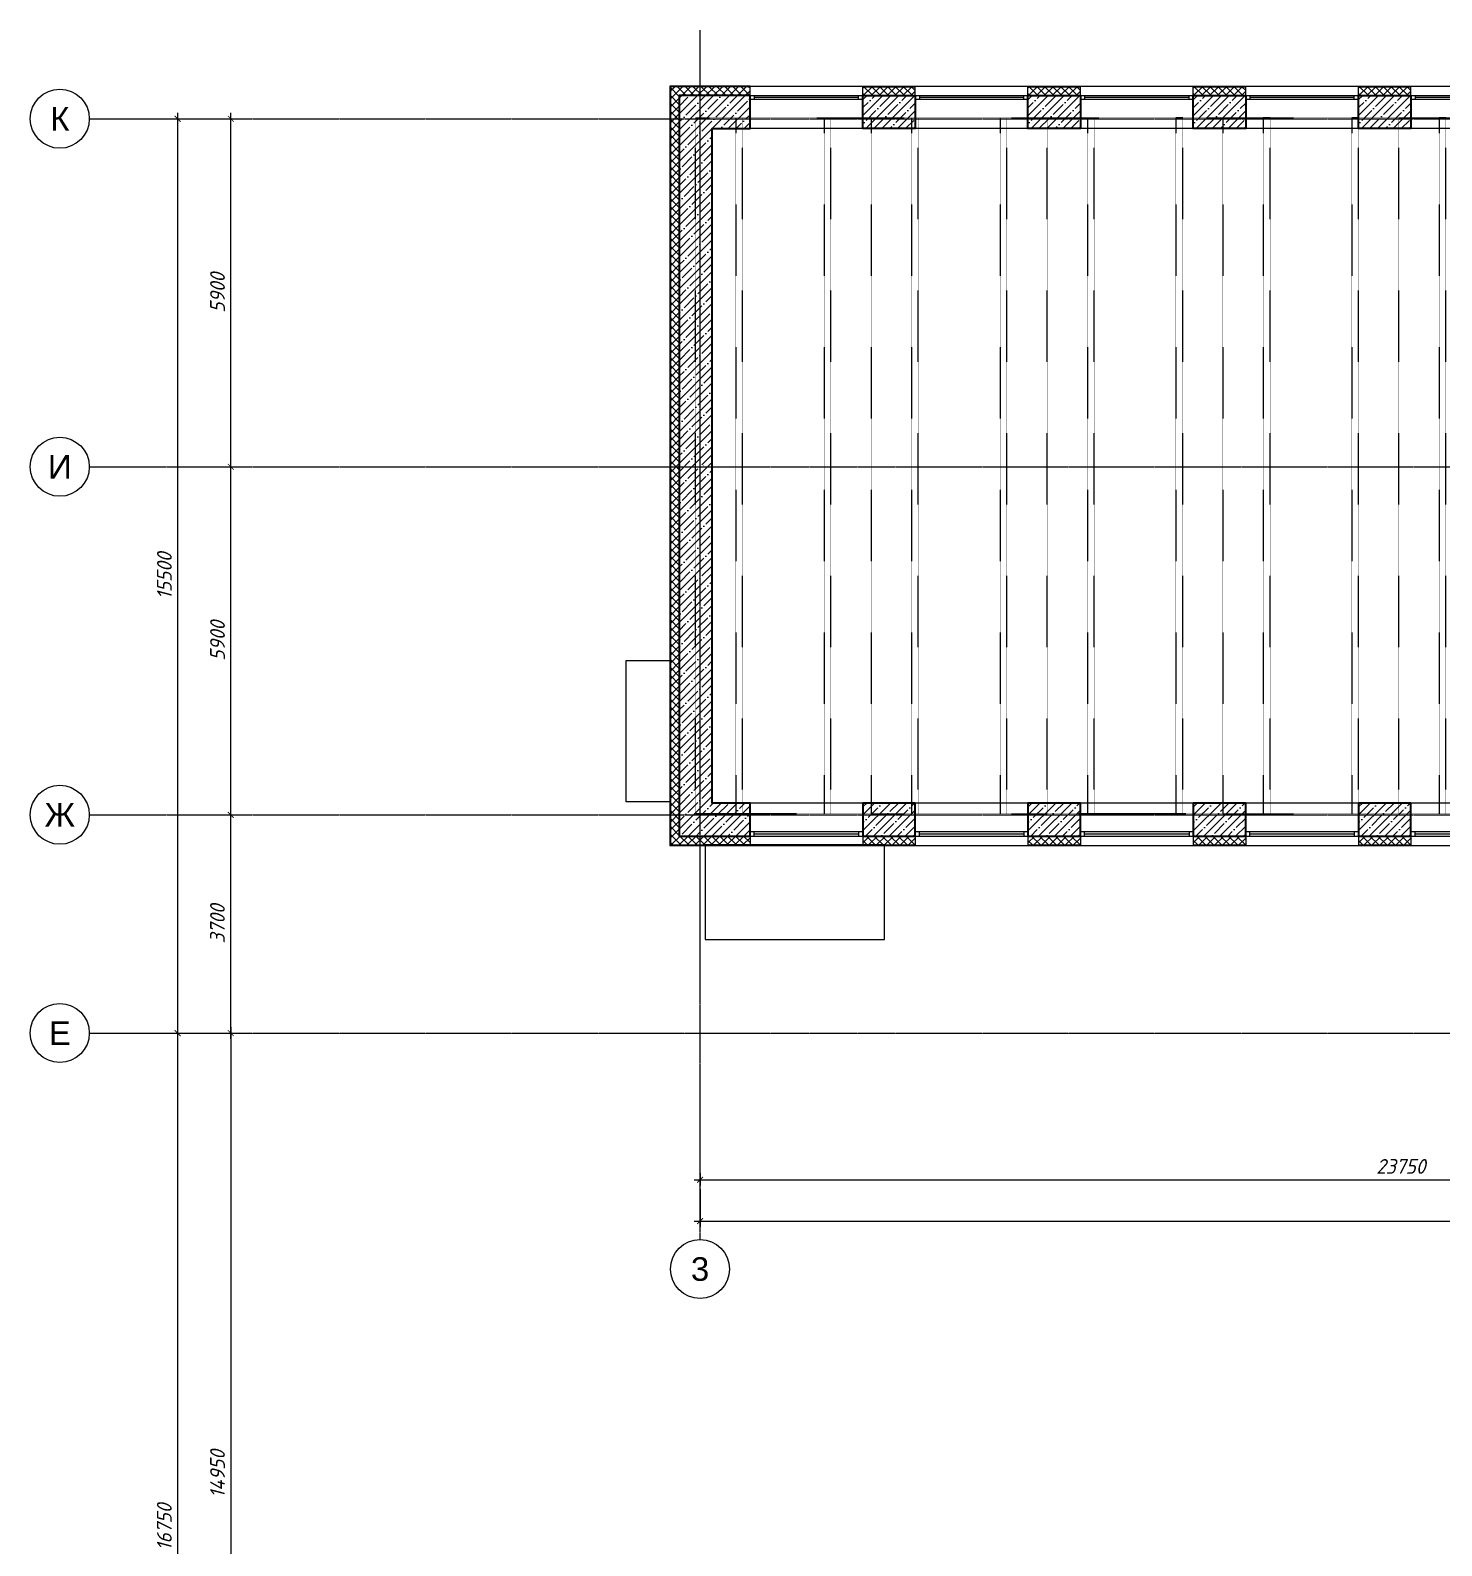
# Model space of a CAD drawing. Header units: millimetres. Extents: x 0 to 168960, y -92093 to 443706.
# Drawn here: x 844 to 24761, y 327963 to 353653 of the extents above; entities that cross this region are included whole.
import ezdxf
from ezdxf.enums import TextEntityAlignment as Align

# ---------------------------------------------------------------- set-up
doc = ezdxf.new("R2010")
doc.units = ezdxf.units.MM
doc.linetypes.add('короткая штриховая', pattern=[282.222222, 141.111111, -141.111111])
doc.linetypes.add('осевая', pattern=[50.8, 31.75, -6.35, 6.35, -6.35])
for name, color, linetype, lineweight in [('_0', 7, 'Continuous', 15), ('АР_Окна БЛОК', 250, 'Continuous', 13), ('Балки.1', 7, 'Continuous', 9)]:
    doc.layers.add(name, color=color, linetype=linetype, lineweight=lineweight)
doc.layers.add('АР_Сущ.Несущая стена', color=7, linetype='Continuous')
doc.styles.get("Standard").update_dxf_attribs({"font": 'arial.ttf'})
doc.styles.add('Текст_М100', font='GOST_Common Italic.ttf', dxfattribs={"height": 250})
doc.dimstyles.new('Размеры_М100', dxfattribs={"dimtxt": 250, "dimasz": 100, "dimexe": 100, "dimexo": 100, "dimgap": 100, "dimtad": 1, "dimrnd": 5, "dimtxsty": 'Текст_М100', "dimblk": 'ARCHTICK', "dimcen": 250, "dimdle": 100, "dimadec": 0, "dimazin": 2, "dimtfac": 1, "dimtmove": 1, "dimatfit": 3, "dimfxl": 1, "dimarcsym": 0})
pattern_1 = [(225, (302024.89, -135875.53), (67.35192, -67.35192), []), (315, (302024.89, -135875.53), (67.35192, 67.35192), [])]
pattern_2 = [(45, (-54601.8, 113734.06), (-134.70384, 134.70384), []), (45, (-54467.1, 113734.06), (-134.70384, 134.70384), [238.125, -47.625, 0, -47.625])]
pattern_3 = [(225, (304824.89, -135875.53), (67.35192, -67.35192), []), (315, (304824.89, -135875.53), (67.35192, 67.35192), [])]
pattern_4 = [(225, (307624.89, -135875.53), (67.35192, -67.35192), []), (315, (307624.89, -135875.53), (67.35192, 67.35192), [])]
pattern_5 = [(225, (310424.89, -135875.53), (67.35192, -67.35192), []), (315, (310424.89, -135875.53), (67.35192, 67.35192), [])]
pattern_6 = [(45, (-51801.8, 113734.06), (-134.70384, 134.70384), []), (45, (-51667.1, 113734.06), (-134.70384, 134.70384), [238.125, -47.625, 0, -47.625])]
pattern_7 = [(45, (-49001.8, 113734.06), (-134.70384, 134.70384), []), (45, (-48867.1, 113734.06), (-134.70384, 134.70384), [238.125, -47.625, 0, -47.625])]
pattern_8 = [(45, (-46201.8, 113734.06), (-134.70384, 134.70384), []), (45, (-46067.1, 113734.06), (-134.70384, 134.70384), [238.125, -47.625, 0, -47.625])]

# ---------------------------------------------------------------- blocks, each defined once
blk = doc.blocks.new('ОКНО 1910')
at = {"layer": 'АР_Окна БЛОК', "color": 8, "ltscale": 0.1}
for points in [[(178763, -124525), (180673, -124525), (180673, -125085), (178763, -125085)], [(178763, -125015), (180673, -125015), (180673, -125085), (178763, -125085)], [(178763, -125015), (178833, -125015), (178833, -125085), (178763, -125085)], [(180603, -125015), (180673, -125015), (180673, -125085), (180603, -125085)]]:
    blk.add_lwpolyline(points, close=True, dxfattribs=at)
blk.add_lwpolyline([(178833, -125050), (180603, -125050)], dxfattribs=at)
blk = doc.blocks.new('3 ЭТАЖ')
at = {"layer": 'АР_Сущ.Несущая стена', "ltscale": 0.1}
h = blk.add_hatch(dxfattribs=at)
h.set_pattern_fill('ANSI37', color=8, scale=30, angle=180)
h.set_pattern_definition([(225, (0, 65599.53), (67.35192, -67.35192), []), (315, (0, 65599.53), (67.35192, 67.35192), [])])
h.paths.add_polyline_path([(121352, -23346), (120508, -23346), (120508, -23496), (121352, -23496)])
h.paths.add_polyline_path([(120152, -22980), (120002, -22980), (120002, -23496), (120508, -23496), (120508, -23346), (120152, -23346)])
h.paths.add_polyline_path([(120152, -10791), (120508, -10791), (120508, -10641), (120002, -10641), (120002, -22980), (120152, -22980)])
h.paths.add_polyline_path([(121352, -10641), (120508, -10641), (120508, -10791), (121352, -10791)])
h = blk.add_hatch(dxfattribs=at)
h.set_pattern_fill('ANSI37', color=8, scale=30, angle=180)
h.set_pattern_definition(pattern_1)
h.paths.add_polyline_path([(123262, -10791), (124152, -10791), (124152, -10641), (123262, -10641)])
h = blk.add_hatch(dxfattribs=at)
h.set_pattern_fill('ANSI37', color=8, scale=30, angle=180)
h.set_pattern_definition(pattern_3)
h.paths.add_polyline_path([(126062, -10791), (126952, -10791), (126952, -10641), (126062, -10641)])
h = blk.add_hatch(dxfattribs=at)
h.set_pattern_fill('ANSI37', color=8, scale=30, angle=180)
h.set_pattern_definition(pattern_4)
h.paths.add_polyline_path([(128862, -10791), (129752, -10791), (129752, -10641), (128862, -10641)])
h = blk.add_hatch(dxfattribs=at)
h.set_pattern_fill('ANSI37', color=8, scale=30, angle=180)
h.set_pattern_definition(pattern_5)
h.paths.add_polyline_path([(131662, -10791), (132552, -10791), (132552, -10641), (131662, -10641)])
at = {"layer": 'АР_Сущ.Несущая стена', "lineweight": 13, "ltscale": 10000}
h = blk.add_hatch(dxfattribs=at)
h.set_pattern_fill('ANSI35', color=8, scale=30)
h.set_pattern_definition([(45, (0, 65599.53), (-134.70384, 134.70384), []), (45, (134.7, 65599.53), (-134.70384, 134.70384), [238.125, -47.625, 0, -47.625])])
h.paths.add_polyline_path([(120508, -11180), (120152, -11180), (120152, -17080), (120508, -17080)])
h.paths.add_polyline_path([(121352, -10791), (120508, -10791), (120508, -11180), (121352, -11180)])
h.paths.add_polyline_path([(121352, -11180), (120508, -11180), (120508, -17080), (120712, -17080), (120712, -11351), (121352, -11351)])
h.paths.add_polyline_path([(120508, -10791), (120152, -10791), (120152, -11180), (120508, -11180)])
h.paths.add_polyline_path([(120508, -17080), (120152, -17080), (120152, -23346), (120508, -23346)])
h.paths.add_polyline_path([(120712, -17080), (120508, -17080), (120508, -23346), (121352, -23346), (121352, -22786), (120712, -22786)])
h = blk.add_hatch(dxfattribs=at)
h.set_pattern_fill('ANSI35', color=8, scale=30)
h.set_pattern_definition(pattern_2)
h.paths.add_polyline_path([(124152, -11351), (124152, -10996), (123272, -10996), (123272, -11351)])
h.paths.add_polyline_path([(124152, -10996), (124152, -10791), (123272, -10791), (123272, -10996)])
h = blk.add_hatch(dxfattribs=at)
h.set_pattern_fill('ANSI35', color=8, scale=30)
h.set_pattern_definition(pattern_6)
h.paths.add_polyline_path([(126952, -11351), (126952, -10996), (126072, -10996), (126072, -11351)])
h.paths.add_polyline_path([(126952, -10996), (126952, -10791), (126072, -10791), (126072, -10996)])
h = blk.add_hatch(dxfattribs=at)
h.set_pattern_fill('ANSI35', color=8, scale=30)
h.set_pattern_definition(pattern_7)
h.paths.add_polyline_path([(129752, -11351), (129752, -10996), (128872, -10996), (128872, -11351)])
h.paths.add_polyline_path([(129752, -10996), (129752, -10791), (128872, -10791), (128872, -10996)])
h = blk.add_hatch(dxfattribs=at)
h.set_pattern_fill('ANSI35', color=8, scale=30)
h.set_pattern_definition(pattern_8)
h.paths.add_polyline_path([(132552, -11351), (132552, -10996), (131672, -10996), (131672, -11351)])
h.paths.add_polyline_path([(132552, -10996), (132552, -10791), (131672, -10791), (131672, -10996)])
at = {"layer": 'АР_Сущ.Несущая стена', "lineweight": 30, "transparency": 33554559}
blk.add_hatch(color=8, dxfattribs=at).paths.add_polyline_path([(120561, -17058), (120556, -17062), (120552, -17067), (120556, -17071), (120561, -17075), (120565, -17071), (120569, -17067), (120565, -17062)])
at = {"layer": 'АР_Сущ.Несущая стена', "lineweight": 13, "ltscale": 10000}
h = blk.add_hatch(dxfattribs=at)
h.set_pattern_fill('ANSI35', color=8, scale=30)
h.set_pattern_definition(pattern_2)
h.paths.add_polyline_path([(124152, -22786), (124152, -23141), (123272, -23141), (123272, -22786)])
h.paths.add_polyline_path([(124152, -23141), (124152, -23346), (123272, -23346), (123272, -23141)])
h = blk.add_hatch(dxfattribs=at)
h.set_pattern_fill('ANSI35', color=8, scale=30)
h.set_pattern_definition(pattern_6)
h.paths.add_polyline_path([(126952, -22786), (126952, -23141), (126072, -23141), (126072, -22786)])
h.paths.add_polyline_path([(126952, -23141), (126952, -23346), (126072, -23346), (126072, -23141)])
h = blk.add_hatch(dxfattribs=at)
h.set_pattern_fill('ANSI35', color=8, scale=30)
h.set_pattern_definition(pattern_7)
h.paths.add_polyline_path([(129752, -22786), (129752, -23141), (128872, -23141), (128872, -22786)])
h.paths.add_polyline_path([(129752, -23141), (129752, -23346), (128872, -23346), (128872, -23141)])
h = blk.add_hatch(dxfattribs=at)
h.set_pattern_fill('ANSI35', color=8, scale=30)
h.set_pattern_definition(pattern_8)
h.paths.add_polyline_path([(132552, -22786), (132552, -23141), (131672, -23141), (131672, -22786)])
h.paths.add_polyline_path([(132552, -23141), (132552, -23346), (131672, -23346), (131672, -23141)])
at = {"layer": 'АР_Сущ.Несущая стена', "ltscale": 0.1}
h = blk.add_hatch(dxfattribs=at)
h.set_pattern_fill('ANSI37', color=8, scale=30, angle=180)
h.set_pattern_definition(pattern_1)
h.paths.add_polyline_path([(123262, -23346), (124152, -23346), (124152, -23496), (123262, -23496)])
h = blk.add_hatch(dxfattribs=at)
h.set_pattern_fill('ANSI37', color=8, scale=30, angle=180)
h.set_pattern_definition(pattern_3)
h.paths.add_polyline_path([(126062, -23346), (126952, -23346), (126952, -23496), (126062, -23496)])
h = blk.add_hatch(dxfattribs=at)
h.set_pattern_fill('ANSI37', color=8, scale=30, angle=180)
h.set_pattern_definition(pattern_4)
h.paths.add_polyline_path([(128862, -23346), (129752, -23346), (129752, -23496), (128862, -23496)])
h = blk.add_hatch(dxfattribs=at)
h.set_pattern_fill('ANSI37', color=8, scale=30, angle=180)
h.set_pattern_definition(pattern_5)
h.paths.add_polyline_path([(131662, -23346), (132552, -23346), (132552, -23496), (131662, -23496)])
at = {"layer": 'АР_Сущ.Несущая стена', "color": 8, "ltscale": 0.1}
for points in [[(121352, -10631), (119992, -10631), (119992, -23506), (121352, -23506)], [(121352, -10641), (120002, -10641), (120002, -23496), (121352, -23496)], [(121352, -10791), (121352, -10631)], [(121352, -10631), (124152, -10631)], [(123262, -10791), (123262, -10631)], [(123262, -10641), (124152, -10641)], [(124152, -10791), (124152, -10631)], [(124152, -10631), (175020, -10631), (175020, -23506), (173657, -23506)], [(126062, -10791), (126062, -10631)], [(126062, -10641), (126952, -10641)], [(126952, -10791), (126952, -10631)], [(128862, -10791), (128862, -10631)], [(128862, -10641), (129752, -10641)], [(129752, -10791), (129752, -10631)], [(131662, -10791), (131662, -10631)], [(131662, -10641), (132552, -10641)], [(132552, -10791), (132552, -10631)], [(121352, -23346), (121352, -23506)], [(123262, -23346), (123262, -23506)], [(124152, -23346), (124152, -23506)], [(126062, -23346), (126062, -23506)], [(126952, -23346), (126952, -23506)], [(128862, -23346), (128862, -23506)], [(129752, -23346), (129752, -23506)], [(131662, -23346), (131662, -23506)], [(132552, -23346), (132552, -23506)], [(121352, -23506), (143743, -23506), (143743, -27211), (146236, -27211)], [(123262, -23496), (124152, -23496)], [(126062, -23496), (126952, -23496)], [(128862, -23496), (129752, -23496)], [(131662, -23496), (132552, -23496)]]:
    blk.add_lwpolyline(points, dxfattribs=at)
at = {"layer": 'АР_Сущ.Несущая стена', "color": 8, "linetype": 'Continuous', "lineweight": 35, "flags": 128}
for points in [[(121352, -23346), (121352, -22786), (120712, -22786), (120712, -11351), (121352, -11351), (121352, -10791), (120152, -10791), (120152, -23346)], [(123262, -10791), (124152, -10791), (124152, -11351), (123262, -11351)], [(126062, -10791), (126952, -10791), (126952, -11351), (126062, -11351)], [(128862, -10791), (129752, -10791), (129752, -11351), (128862, -11351)], [(131662, -10791), (132552, -10791), (132552, -11351), (131662, -11351)], [(123262, -23346), (124152, -23346), (124152, -22786), (123262, -22786)], [(126062, -23346), (126952, -23346), (126952, -22786), (126062, -22786)], [(128862, -23346), (129752, -23346), (129752, -22786), (128862, -22786)], [(131662, -23346), (132552, -23346), (132552, -22786), (131662, -22786)]]:
    blk.add_lwpolyline(points, close=True, dxfattribs=at)
at = {"layer": 'АР_Сущ.Несущая стена', "color": 8, "linetype": 'короткая штриховая', "ltscale": 0.01}
for points in [[(123407, -11168), (126387, -11168)], [(129367, -11168), (132347, -11168)]]:
    blk.add_lwpolyline(points, dxfattribs=at)
at = {"layer": 'Балки.1', "color": 8, "linetype": 'короткая штриховая', "ltscale": 0.01}
for points in [[(123407, -22968), (120427, -22968), (120427, -11168), (123407, -11168)], [(129367, -22968), (126387, -22968), (126387, -11168), (129367, -11168)], [(135327, -22968), (132347, -22968), (132347, -11168), (135327, -11168)]]:
    blk.add_lwpolyline(points, close=True, dxfattribs=at)
for points in [[(121167, -11168), (121109, -11168), (121109, -22968), (121224, -22968), (121224, -11168), (121109, -11168)], [(122667, -11168), (122609, -11168), (122609, -22968), (122724, -22968), (122724, -11168), (122609, -11168)], [(124147, -11168), (124089, -11168), (124089, -22968), (124204, -22968), (124204, -11168), (124089, -11168)], [(125647, -11168), (125589, -11168), (125589, -22968), (125704, -22968), (125704, -11168), (125589, -11168)], [(127127, -11168), (127069, -11168), (127069, -22968), (127184, -22968), (127184, -11168), (127069, -11168)], [(128627, -11168), (128569, -11168), (128569, -22968), (128684, -22968), (128684, -11168), (128569, -11168)], [(130107, -11168), (130049, -11168), (130049, -22968), (130164, -22968), (130164, -11168), (130049, -11168)], [(131607, -11168), (131549, -11168), (131549, -22968), (131664, -22968), (131664, -11168), (131549, -11168)], [(133087, -11168), (133029, -11168), (133029, -22968), (133144, -22968), (133144, -11168), (133029, -11168)], [(123407, -22968), (126387, -22968)], [(129367, -22968), (132347, -22968)]]:
    blk.add_lwpolyline(points, dxfattribs=at)
at = {"layer": 'АР_Сущ.Несущая стена', "color": 8, "rotation": 180}
for p in [(302025, -135876), (307625, -135876), (310425, -135876), (313225, -135876)]:
    blk.add_blockref('ОКНО 1910', p, dxfattribs=at)
at = {"layer": 'АР_Сущ.Несущая стена', "color": 8, "linetype": 'Continuous', "lineweight": 35, "rotation": 180}
blk.add_blockref('ОКНО 1910', (304825, -135876), dxfattribs=at)
at = {"layer": 'АР_Сущ.Несущая стена', "color": 8, "xscale": -1}
for p in [(302025, 101739), (304825, 101739), (307625, 101739), (310425, 101739), (313225, 101739)]:
    blk.add_blockref('ОКНО 1910', p, dxfattribs=at)
blk = doc.blocks.new('_ArchTick')
at = {"color": 8, "linetype": 'ByBlock', "const_width": 0.15}
blk.add_lwpolyline([(-0.5, -0.5), (0.5, 0.5)], dxfattribs=at)
blk = doc.blocks.new('*D187')
at = {"layer": '_0', "color": 8, "lineweight": -2, "ltscale": 100, "transparency": 16777216}
for p, q in [((4241, 336553), (4241, 340453)), ((3722, 340353), (4341, 340353)), ((3722, 336653), (4341, 336653))]:
    blk.add_line(p, q, dxfattribs=at)
at = {"layer": 'Defpoints', "color": 0, "ltscale": 100, "transparency": 16777216}
for p in [(3622, 340353), (4241, 340353), (3622, 336653)]:
    blk.add_point(p, dxfattribs=at)
at = {"layer": '_0', "color": 8, "lineweight": -2, "ltscale": 100, "transparency": 16777216, "xscale": 100, "yscale": 100, "zscale": 100}
for p, rotation in [((4241, 340353), 90), ((4241, 336653), 270)]:
    blk.add_blockref('_ArchTick', p, dxfattribs=dict(at, rotation=rotation))
at = {"layer": '_0', "color": 8, "ltscale": 100, "transparency": 16777216, "insert": (4015, 338503), "char_height": 250, "attachment_point": 5, "rotation": 90, "style": 'Текст_М100'}
blk.add_mtext('3700', dxfattribs=at)
blk = doc.blocks.new('*D188')
at = {"layer": '_0', "color": 8, "lineweight": -2, "ltscale": 100, "transparency": 16777216}
for p, q in [((4241, 340253), (4241, 346353)), ((3722, 346253), (4341, 346253)), ((3722, 340353), (4341, 340353))]:
    blk.add_line(p, q, dxfattribs=at)
at = {"layer": 'Defpoints', "color": 0, "ltscale": 100, "transparency": 16777216}
for p in [(3622, 346253), (4241, 346253), (3622, 340353)]:
    blk.add_point(p, dxfattribs=at)
at = {"layer": '_0', "color": 8, "lineweight": -2, "ltscale": 100, "transparency": 16777216, "xscale": 100, "yscale": 100, "zscale": 100}
for p, rotation in [((4241, 346253), 90), ((4241, 340353), 270)]:
    blk.add_blockref('_ArchTick', p, dxfattribs=dict(at, rotation=rotation))
at = {"layer": '_0', "color": 8, "ltscale": 100, "transparency": 16777216, "insert": (4016, 343303), "char_height": 250, "attachment_point": 5, "rotation": 90, "style": 'Текст_М100'}
blk.add_mtext('5900', dxfattribs=at)
blk = doc.blocks.new('*D189')
at = {"layer": '_0', "color": 8, "lineweight": -2, "ltscale": 100, "transparency": 16777216}
for p, q in [((4241, 346153), (4241, 352253)), ((3722, 352153), (4341, 352153)), ((3722, 346253), (4341, 346253))]:
    blk.add_line(p, q, dxfattribs=at)
at = {"layer": 'Defpoints', "color": 0, "ltscale": 100, "transparency": 16777216}
for p in [(3622, 352153), (4241, 352153), (3622, 346253)]:
    blk.add_point(p, dxfattribs=at)
at = {"layer": '_0', "color": 8, "lineweight": -2, "ltscale": 100, "transparency": 16777216, "xscale": 100, "yscale": 100, "zscale": 100}
for p, rotation in [((4241, 352153), 90), ((4241, 346253), 270)]:
    blk.add_blockref('_ArchTick', p, dxfattribs=dict(at, rotation=rotation))
at = {"layer": '_0', "color": 8, "ltscale": 100, "transparency": 16777216, "insert": (4016, 349203), "char_height": 250, "attachment_point": 5, "rotation": 90, "style": 'Текст_М100'}
blk.add_mtext('5900', dxfattribs=at)
blk = doc.blocks.new('*D190')
at = {"layer": '_0', "color": 8, "lineweight": -2, "ltscale": 100, "transparency": 16777216}
for p, q in [((2544, 336653), (3441, 336653)), ((3341, 319803), (3341, 336753)), ((2544, 319903), (3441, 319903))]:
    blk.add_line(p, q, dxfattribs=at)
at = {"layer": 'Defpoints', "color": 0, "ltscale": 100, "transparency": 16777216}
for p in [(2444, 336653), (3341, 336653), (2444, 319903)]:
    blk.add_point(p, dxfattribs=at)
at = {"layer": '_0', "color": 8, "lineweight": -2, "ltscale": 100, "transparency": 16777216, "xscale": 100, "yscale": 100, "zscale": 100}
for p, rotation in [((3341, 336653), 90), ((3341, 319903), 270)]:
    blk.add_blockref('_ArchTick', p, dxfattribs=dict(at, rotation=rotation))
at = {"layer": '_0', "color": 8, "ltscale": 100, "transparency": 16777216, "insert": (3115, 328278), "char_height": 250, "attachment_point": 5, "rotation": 90, "style": 'Текст_М100'}
blk.add_mtext('16750', dxfattribs=at)
blk = doc.blocks.new('*D191')
at = {"layer": '_0', "color": 8, "lineweight": -2, "ltscale": 100, "transparency": 16777216}
for p, q in [((3341, 336553), (3341, 352253)), ((2544, 352153), (3441, 352153)), ((2544, 336653), (3441, 336653))]:
    blk.add_line(p, q, dxfattribs=at)
at = {"layer": 'Defpoints', "color": 0, "ltscale": 100, "transparency": 16777216}
for p in [(2444, 352153), (3341, 352153), (2444, 336653)]:
    blk.add_point(p, dxfattribs=at)
at = {"layer": '_0', "color": 8, "lineweight": -2, "ltscale": 100, "transparency": 16777216, "xscale": 100, "yscale": 100, "zscale": 100}
for p, rotation in [((3341, 352153), 90), ((3341, 336653), 270)]:
    blk.add_blockref('_ArchTick', p, dxfattribs=dict(at, rotation=rotation))
at = {"layer": '_0', "color": 8, "ltscale": 100, "transparency": 16777216, "insert": (3116, 344403), "char_height": 250, "attachment_point": 5, "rotation": 90, "style": 'Текст_М100'}
blk.add_mtext('15500', dxfattribs=at)
blk = doc.blocks.new('*D192')
at = {"layer": '_0', "color": 8, "lineweight": -2, "ltscale": 100, "transparency": 16777216}
for p, q in [((3822, 336653), (4341, 336653)), ((4241, 336753), (4241, 321603)), ((3903, 321703), (4341, 321703))]:
    blk.add_line(p, q, dxfattribs=at)
at = {"layer": 'Defpoints', "color": 0, "ltscale": 100, "transparency": 16777216}
for p in [(3722, 336653), (3803, 321703), (4241, 321703)]:
    blk.add_point(p, dxfattribs=at)
at = {"layer": '_0', "color": 8, "lineweight": -2, "ltscale": 100, "transparency": 16777216, "xscale": 100, "yscale": 100, "zscale": 100}
for p, rotation in [((4241, 336653), 90), ((4241, 321703), 270)]:
    blk.add_blockref('_ArchTick', p, dxfattribs=dict(at, rotation=rotation))
at = {"layer": '_0', "color": 8, "ltscale": 100, "transparency": 16777216, "insert": (4016, 329178), "char_height": 250, "attachment_point": 5, "rotation": 90, "style": 'Текст_М100'}
blk.add_mtext('14950', dxfattribs=at)
blk = doc.blocks.new('*D193')
at = {"layer": '_0', "color": 8, "lineweight": -2, "ltscale": 100, "transparency": 16777216}
for p, q in [((12194, 334005), (12194, 333366)), ((66194, 334005), (66194, 333366)), ((12094, 333466), (66294, 333466))]:
    blk.add_line(p, q, dxfattribs=at)
at = {"layer": 'Defpoints', "color": 0, "ltscale": 100, "transparency": 16777216}
for p in [(12194, 334105), (66194, 334105), (66194, 333466)]:
    blk.add_point(p, dxfattribs=at)
at = {"layer": '_0', "color": 8, "lineweight": -2, "ltscale": 100, "transparency": 16777216, "xscale": 100, "yscale": 100, "zscale": 100, "rotation": 180}
blk.add_blockref('_ArchTick', (12194, 333466), dxfattribs=at)
at = {"layer": '_0', "color": 8, "lineweight": -2, "ltscale": 100, "transparency": 16777216, "xscale": 100, "yscale": 100, "zscale": 100}
blk.add_blockref('_ArchTick', (66194, 333466), dxfattribs=at)
at = {"layer": '_0', "color": 8, "ltscale": 100, "transparency": 16777216, "insert": (39194, 333691), "char_height": 250, "attachment_point": 5, "style": 'Текст_М100'}
blk.add_mtext('54000', dxfattribs=at)
blk = doc.blocks.new('*D194')
at = {"layer": '_0', "color": 8, "lineweight": -2, "ltscale": 100, "transparency": 16777216}
for p, q in [((12194, 334278), (12194, 334066)), ((35944, 334278), (35944, 334066)), ((12094, 334166), (36044, 334166))]:
    blk.add_line(p, q, dxfattribs=at)
at = {"layer": 'Defpoints', "color": 0, "ltscale": 100, "transparency": 16777216}
for p in [(12194, 334378), (35944, 334378), (35944, 334166)]:
    blk.add_point(p, dxfattribs=at)
at = {"layer": '_0', "color": 8, "lineweight": -2, "ltscale": 100, "transparency": 16777216, "xscale": 100, "yscale": 100, "zscale": 100, "rotation": 180}
blk.add_blockref('_ArchTick', (12194, 334166), dxfattribs=at)
at = {"layer": '_0', "color": 8, "lineweight": -2, "ltscale": 100, "transparency": 16777216, "xscale": 100, "yscale": 100, "zscale": 100}
blk.add_blockref('_ArchTick', (35944, 334166), dxfattribs=at)
at = {"layer": '_0', "color": 8, "ltscale": 100, "transparency": 16777216, "insert": (24069, 334393), "char_height": 250, "attachment_point": 5, "style": 'Текст_М100'}
blk.add_mtext('23750', dxfattribs=at)

msp = doc.modelspace()

# ---------------------------------------------------------------- linework, layer by layer
at = {"layer": '_0', "linetype": 'осевая', "ltscale": 0.3}
for p, q in [((12193.707, 333153.426), (12193.707, 353653.426)), ((1843.707, 352153.426), (70093.707, 352153.426)), ((1843.707, 346253.426), (70093.707, 346253.426)), ((1843.707, 340353.426), (70093.707, 340353.426)), ((1843.707, 336653.426), (70093.707, 336653.426))]:
    msp.add_line(p, q, dxfattribs=at)
at = {"layer": '_0'}
for points in [[(10943.707, 342971.238), (11679.477, 342971.238), (11679.477, 340571.238), (10943.707, 340571.238)], [(12279.477, 338238.006), (15317.003, 338238.006), (15317.003, 339843.006), (12279.477, 339843.006)]]:
    msp.add_lwpolyline(points, close=True, dxfattribs=at)
at = {"layer": '_0', "ltscale": 100}
for centre in [(1343.707, 352153.426), (1343.707, 346253.426), (1343.707, 340353.426), (1343.707, 336653.426), (12193.707, 332653.426)]:
    msp.add_circle(centre, 500, dxfattribs=at)

# ---------------------------------------------------------------- block references
at = {"layer": '_0'}
msp.add_blockref('3 ЭТАЖ', (-108312.067, 363338.701), dxfattribs=at)

# ---------------------------------------------------------------- texts
at = {"layer": '_0', "ltscale": 100}
for s, p in [('К', (1343.707, 352153.426)), ('И', (1343.707, 346253.426)), ('Ж', (1343.707, 340353.426)), ('Е', (1343.707, 336653.426)), ('3', (12193.707, 332653.426))]:
    msp.add_text(s, height=400, dxfattribs=at).set_placement(p, align=Align.MIDDLE_CENTER)

# ---------------------------------------------------------------- dimensions: what is measured, and where the dimension line sits
for base, p1, p2, picture, middle in [((3341.374, 352153.426), (2443.707, 336653.426), (2443.707, 352153.426), '*D191', (3116.374, 344403.426)), ((4241.379, 352153.426), (3621.672, 346253.426), (3621.672, 352153.426), '*D189', (4016.379, 349203.426)), ((4241.379, 346253.426), (3621.672, 340353.426), (3621.672, 346253.426), '*D188', (4016.379, 343303.426)), ((4241.379, 340353.426), (3621.672, 336653.426), (3621.672, 340353.426), '*D187', (4014.769, 338503.426)), ((3341.374, 336653.426), (2443.707, 319903.426), (2443.707, 336653.426), '*D190', (3114.765, 328278.426)), ((4241.379, 321703.426), (3721.672, 336653.426), (3803.333, 321703.426), '*D192', (4016.379, 329178.426))]:
    dim = msp.add_linear_dim(base=base, p1=p1, p2=p2, angle=90, dimstyle='Размеры_М100', override={"dimclrd": 8, "dimclre": 8, "dimclrt": 8}, dxfattribs=at)
    dim.commit()
    dim.dimension.update_dxf_attribs({"geometry": picture, "text_midpoint": middle})
for base, p1, p2, picture, middle in [((35943.707, 334166.434), (12193.707, 334377.926), (35943.707, 334377.926), '*D194', (24068.707, 334393.044)), ((66193.707, 333466.434), (12193.707, 334105.248), (66193.707, 334105.248), '*D193', (39193.707, 333691.434))]:
    dim = msp.add_linear_dim(base=base, p1=p1, p2=p2, dimstyle='Размеры_М100', override={"dimclrd": 8, "dimclre": 8, "dimclrt": 8}, dxfattribs=at)
    dim.commit()
    dim.dimension.update_dxf_attribs({"geometry": picture, "text_midpoint": middle})

doc.saveas('drawing.dxf')
